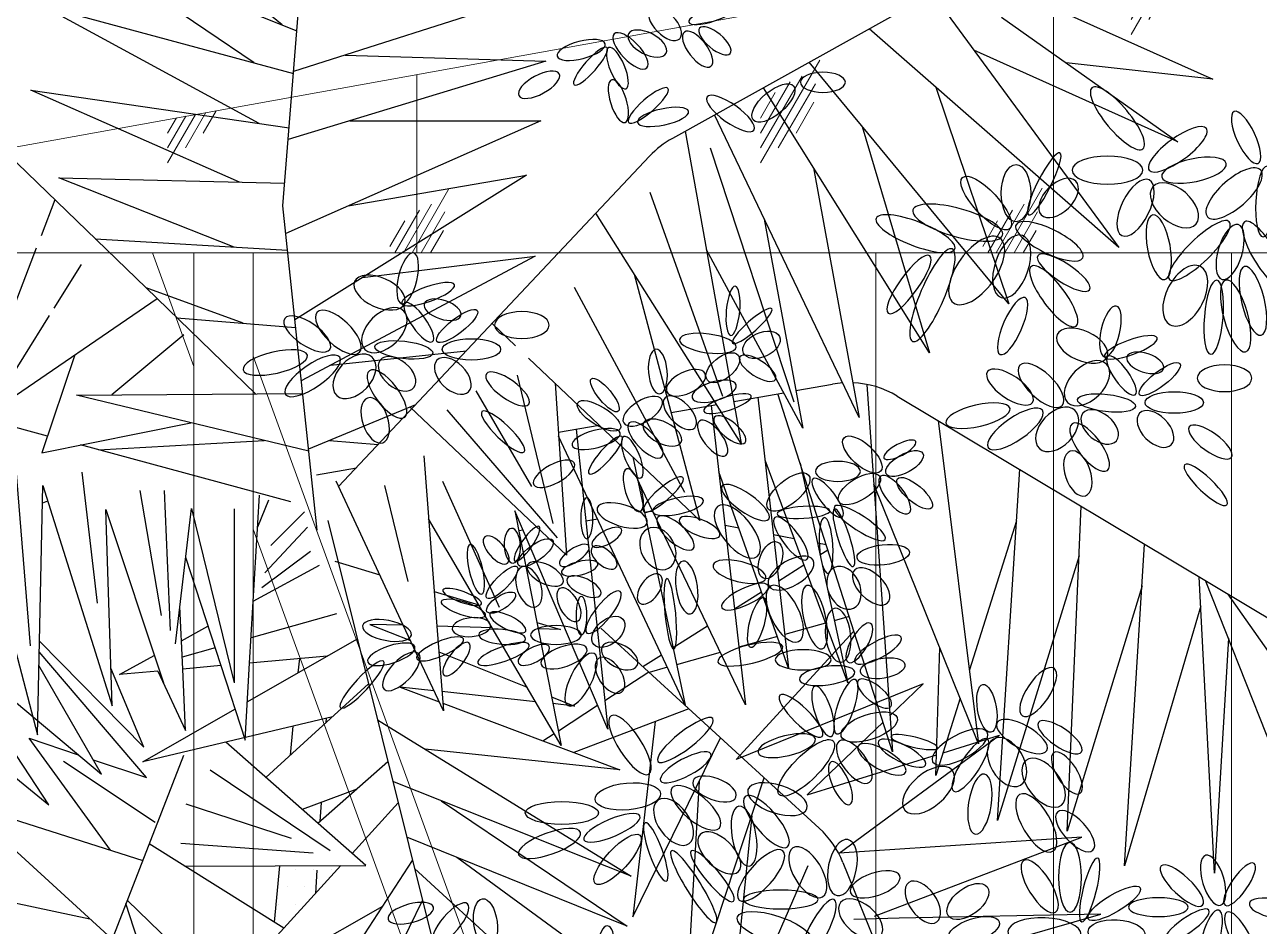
# Model space of a CAD drawing. Header units: millimetres. Extents: x 485872 to 486142, y -52344 to -52207.
# Drawn here: x 485931.875 to 485933.957, y -52335.954 to -52334.432 of the extents above; entities that cross this region are included whole.
import ezdxf

# ---------------------------------------------------------------- set-up
doc = ezdxf.new("R2010")
doc.units = ezdxf.units.MM
doc.header["$LTSCALE"] = 15
doc.linetypes.add('DASHDOTX2', pattern=[50.8, 25.4, -12.7, 0, -12.7])

# ---------------------------------------------------------------- blocks, each defined once
blk = doc.blocks.new('m4')
at = {"color": 116, "extrusion": (0, 0, -1)}
for centre, major_axis, ratio in [((1152923.74, 193986.15), (-2.08, 2.12), 0.508888), ((1152918.9, 193982.32), (-2.3, 2.39), 0.398406), ((1152921.27, 193983.36), (-2.64, 1.35), 0.508888), ((1152928.34, 193982.57), (-1.87, 2.41), 0.432555), ((1152930.77, 193983.75), (-2.15, 1.78), 0.40552), ((1152911.96, 193982.46), (3.38, 0.88), 0.351451), ((1152913.28, 193980.18), (2.31, 2.62), 0.243312), ((1152917.06, 193979.9), (-1.21, 2.9), 0.330424), ((1152906.05, 193977.57), (2.84, 1.54), 0.409174), ((1152945.95, 193977.91), (3.16, 0), 0.447471), ((1152932.96, 193973.52), (-3.29, 2.33), 0.321494), ((1153003.75, 193962.27), (3.74, 3.28), 0.398406), ((1153008.11, 193961.13), (0.28, 4.97), 0.265604), ((1152995.36, 193960.6), (-3.04, 2.62), 0.587711), ((1152998.87, 193954.23), (4.2, 4.07), 0.274382), ((1153007.97, 193953.74), (-2.75, 4.56), 0.30137), ((1152967.56, 193951.44), (3.26, 4.54), 0.490004), ((1153003.19, 193954.04), (1.14, 3.85), 0.423152), ((1152958.05, 193949.47), (2.91, 4.04), 0.265604), ((1152961.34, 193947.97), (2.78, 6.5), 0.240308), ((1152996.89, 193947.9), (2.14, 4.1), 0.571299), ((1153006.39, 193947.17), (-1.17, 4.84), 0.322519), ((1153000.88, 193944.87), (0.42, 5.22), 0.252324), ((1153003.97, 193945.05), (-1.4, 5.05), 0.324416), ((1152892.49, 193945.92), (-2.57, 0.85), 0.488369), ((1152903.63, 193943.76), (-3.84, 0), 0.49154), ((1152868.97, 193938.49), (4.51, 1.03), 0.326457), ((1152874.22, 193936.62), (3.81, 2.62), 0.34686), ((1152880.1, 193936.55), (2.49, 2.69), 0.643683), ((1152886.09, 193936.9), (-2.37, 1.93), 0.617936), ((1152893.92, 193936.61), (-2.22, 2.22), 0.600771), ((1152936.77, 193937.69), (-2.5, 1.59), 0.381666), ((1152884.68, 193934.06), (-2.48, 3.27), 0.39114), ((1153002.4, 193936.29), (-3.84, 0), 0.49154), ((1152901.62, 193934.78), (-2.97, 2.14), 0.360462), ((1152925.85, 193931.43), (-2.08, 2.12), 0.508888), ((1152883.01, 193930.36), (-1.06, 3.14), 0.540694), ((1152967.74, 193931.02), (4.51, 1.03), 0.326457), ((1152900.99, 193928.76), (-2.97, 2.83), 0.253091), ((1152923.37, 193928.64), (-2.64, 1.35), 0.508888), ((1152930.45, 193927.85), (-1.87, 2.41), 0.432555), ((1152932.87, 193929.02), (-2.15, 1.78), 0.40552), ((1152914.06, 193927.74), (3.38, 0.88), 0.351451), ((1152921.01, 193927.6), (-2.3, 2.39), 0.398406), ((1152915.39, 193925.45), (2.31, 2.62), 0.243312), ((1152919.16, 193925.17), (-1.21, 2.9), 0.330424), ((1152908.15, 193922.84), (2.84, 1.54), 0.409174), ((1152948.05, 193923.18), (3.16, 0), 0.447471), ((1152946.63, 193919.47), (-2.05, 2.69), 0.313951), ((1152956.05, 193919.9), (-1.99, 2.6), 0.396509), ((1152935.06, 193918.8), (-3.29, 2.33), 0.321494), ((1152933.92, 193914.72), (-2.79, 3.5), 0.474756), ((1152951.15, 193915.91), (-3.57, 2.32), 0.249551)]:
    blk.add_ellipse(centre, major_axis=major_axis, ratio=ratio, start_param=3.141593, end_param=9.424778, dxfattribs=at)
for centre, major_axis, ratio in [((1152930.42, 193987.43), (3.32, 1.08), 0.270347), ((1152917.2, 193975.27), (-0.93, 3), 0.360462), ((1152921.4, 193974.66), (2.77, 2.4), 0.257473), ((1152923.48, 193973.04), (3.58, 0.78), 0.308968), ((1153005.43, 193970.15), (-1.69, 3.64), 0.329118), ((1152995.83, 193968.48), (4.02, 2.93), 0.322519), ((1152998.11, 193965.54), (4.53, 0.95), 0.34686), ((1152964.9, 193958.17), (-6.3, 1.78), 0.302788), ((1152958.96, 193956.62), (-5.53, 2.15), 0.28625), ((1152887.58, 193950.34), (0.83, 3.57), 0.360462), ((1152883.63, 193948.33), (-3.51, 1.56), 0.540694), ((1152890.45, 193948.1), (3.7, 1.33), 0.264339), ((1152933.31, 193945.77), (0.31, 3.48), 0.270347), ((1152877.83, 193942.75), (-2.98, 2.82), 0.437157), ((1152884.3, 193943.04), (2.73, 2.7), 0.614425), ((1152889.14, 193944.14), (-1.92, 2.71), 0.313033), ((1152936, 193943.63), (2.75, 2.43), 0.205978), ((1152873.47, 193942.51), (-3.17, 2.17), 0.417809), ((1152929.78, 193941.19), (-3.98, 0.54), 0.329118), ((1152922.74, 193937.22), (-0.26, 3.13), 0.42054), ((1152926.7, 193935.65), (2.68, 1.29), 0.508888), ((1152930.66, 193934.45), (3.1, 0.91), 0.409174), ((1152932.53, 193932.71), (3.32, 1.08), 0.270347), ((1152920.62, 193931.64), (2.67, 1.65), 0.480617), ((1152956.76, 193926.22), (2.23, 1.16), 0.329118), ((1152919.3, 193920.54), (-0.93, 3), 0.360462), ((1152923.5, 193919.94), (2.77, 2.4), 0.257473), ((1152912.76, 193916.59), (0, 2.88), 0.294924), ((1152917.73, 193916.98), (-3.5, 1.08), 0.411957), ((1152925.58, 193918.32), (3.58, 0.78), 0.308968), ((1152943.22, 193917.42), (3.7, 0.22), 0.222639)]:
    blk.add_ellipse(centre, major_axis=major_axis, ratio=ratio, dxfattribs=at)
at = {"color": 116}
for centre, major_axis, ratio in [((1152938.99, 193975), (2.84, 2.39), 0.445277), ((1152968.89, 193960.93), (-3.32, 3.59), 0.347589), ((1152894.52, 193943.63), (2.83, 2.19), 0.290128), ((1152937.31, 193940.99), (2.54, 1.16), 0.60828), ((1152896.55, 193940.34), (4.1, 0), 0.368132), ((1152931.88, 193937.76), (2.17, 1.76), 0.540694), ((1152915.3, 193933.92), (-1.89, 2.29), 0.318055), ((1152995.33, 193932.87), (4.1, 0), 0.368132), ((1152914.47, 193931), (-2.97, 1.84), 0.378486), ((1152951.49, 193925.55), (-2.57, 2.36), 0.439314), ((1152957.42, 193924.28), (2.57, 1.44), 0.440565), ((1152941.09, 193920.27), (2.84, 2.39), 0.445277), ((1152951.08, 193920.7), (2.87, 1.79), 0.453485)]:
    blk.add_ellipse(centre, major_axis=major_axis, ratio=ratio, dxfattribs=at)
at = {"color": 60, "extrusion": (0, 0, -1)}
for centre, major_axis, ratio in [((1152987.35, 193972.85), (-3.58, 4.29), 0.30414), ((1152977.06, 193963.62), (2.2, 4.37), 0.193105), ((1152985.95, 193965.55), (-4.98, 0), 0.398406), ((1152979.07, 193961.64), (2.43, 2.38), 0.582286), ((1152986.36, 193942.87), (0.83, 3.57), 0.360462), ((1152982.4, 193940.86), (-3.51, 1.56), 0.540694), ((1152989.23, 193940.63), (3.7, 1.33), 0.264339), ((1152987.91, 193936.67), (-1.92, 2.71), 0.313033), ((1152972.24, 193935.04), (-3.17, 2.17), 0.417809), ((1152976.61, 193935.28), (-2.98, 2.82), 0.437157), ((1152983.07, 193935.58), (2.73, 2.7), 0.614425)]:
    blk.add_ellipse(centre, major_axis=major_axis, ratio=ratio, dxfattribs=at)
at = {"color": 60}
for centre, major_axis, ratio in [((1152973.09, 193962.31), (0, 4.02), 0.517185), ((1152993.29, 193936.16), (2.83, 2.19), 0.290128)]:
    blk.add_ellipse(centre, major_axis=major_axis, ratio=ratio, dxfattribs=at)
at = {"color": 60, "extrusion": (0, 0, -1)}
for centre, major_axis, ratio in [((1152989.89, 193960.26), (1.92, 3.92), 0.454183), ((1152977.78, 193955.55), (-4.69, 2.33), 0.324416), ((1152993.16, 193954.71), (-0.84, 4.55), 0.34686), ((1152972.49, 193952), (1.49, 4.38), 0.510088), ((1152979.79, 193951.13), (-3.65, 2.39), 0.302788), ((1152978.39, 193947.82), (-3.14, 4.19), 0.306393), ((1152972.61, 193943.63), (1.75, 4), 0.302788), ((1152991.26, 193938.45), (-2.57, 0.85), 0.488369), ((1152972.99, 193929.16), (3.81, 2.62), 0.34686), ((1152978.87, 193929.09), (2.49, 2.69), 0.643683), ((1152984.86, 193929.43), (-2.37, 1.93), 0.617936), ((1152992.69, 193929.15), (-2.22, 2.22), 0.600771), ((1152983.45, 193926.59), (-2.48, 3.27), 0.39114), ((1153000.4, 193927.31), (-2.97, 2.14), 0.360462), ((1152981.78, 193922.89), (-1.06, 3.14), 0.540694), ((1152999.76, 193921.29), (-2.97, 2.83), 0.253091)]:
    blk.add_ellipse(centre, major_axis=major_axis, ratio=ratio, start_param=3.141593, end_param=9.424778, dxfattribs=at)
at = {"color": 116}
for centre, major_axis, ratio in [((1152887.04, 193940.27), (-4.07, 0.48), 0.299107), ((1152958.84, 193920.1), (-2.41, 2.05), 0.372892)]:
    blk.add_ellipse(centre, major_axis=major_axis, ratio=ratio, start_param=3.141593, end_param=9.424778, dxfattribs=at)
at = {"color": 60}
blk.add_ellipse((1152985.81, 193932.8), major_axis=(-4.07, 0.48), ratio=0.299107, start_param=3.141593, end_param=9.424778, dxfattribs=at)
at = {"color": 99, "extrusion": (0, 0, -1)}
for centre, major_axis, ratio in [((1152925.23, 193914.51), (-2.48, 2.21), 0.398406), ((1152928.62, 193915.29), (-2.83, 1.16), 0.370761), ((1152941.45, 193913.74), (-2.25, 2.95), 0.318055), ((1152948.9, 193913.84), (-1.32, 4.05), 0.194095), ((1152922.75, 193912.32), (-1.51, 2.75), 0.750963), ((1152946.4, 193912.76), (-0.25, 3.92), 0.240308), ((1152915.19, 193911.07), (-1.67, 1.41), 0.519066), ((1152941.47, 193908.87), (3.1, 1.83), 0.49154), ((1152904.63, 193906.94), (-0.97, 2.8), 0.572499), ((1152906.91, 193908.75), (-2.49, 1.27), 0.473107), ((1152926.81, 193906.85), (-0.52, 3.72), 0.402377), ((1152948.91, 193906.8), (-1.33, 2.87), 0.708495), ((1152952.73, 193907.01), (-2.31, 2.32), 0.540694), ((1152912.35, 193906.98), (-2.37, 1.12), 0.432555), ((1152921.62, 193906.64), (1.39, 2.01), 0.540694), ((1152924.5, 193903.15), (-0.48, 4.95), 0.151774), ((1152910.24, 193904.44), (-1.27, 2.29), 0.504647), ((1152935, 193905.56), (3.25, 1.55), 0.327693), ((1152936.7, 193901.92), (0.92, 3.48), 0.294924), ((1152896.54, 193901.27), (2.69, 0.26), 0.488369), ((1152908.43, 193900.17), (3.58, 0), 0.369254), ((1152892.14, 193898.22), (3.29, 1.4), 0.290128), ((1152894.45, 193896.78), (1.75, 2.29), 0.360462), ((1152885.28, 193897.45), (3.32, 1.08), 0.351451), ((1152886.69, 193895.05), (2.42, 2.52), 0.432555), ((1152901.06, 193897.5), (3.61, 1.3), 0.270347), ((1152905.3, 193897.37), (2.15, 1.16), 0.424831), ((1152909.55, 193897.13), (3.21, 1.12), 0.415918), ((1152911.95, 193893.9), (1.83, 3.67), 0.368132), ((1152917.37, 193897.2), (-2.46, 1.33), 0.574487), ((1152935.74, 193897.47), (4.56, 1.1), 0.276634), ((1152943.17, 193896.68), (3.93, 0), 0.360462), ((1152881.16, 193893.21), (3.02, 3.27), 0.212037), ((1152916.02, 193894.5), (-1.62, 2.38), 0.557078), ((1152946.53, 193894.45), (3.89, 0.53), 0.330424), ((1152953.2, 193891.93), (-2.3, 1.84), 0.400514), ((1152965.21, 193884.42), (3.84, 2.08), 0.389299), ((1152973.94, 193885.89), (-3.5, 1.97), 0.399643), ((1152979.28, 193885.79), (-3.03, 2.07), 0.360462), ((1152940.86, 193884.6), (4.03, 0.97), 0.341491), ((1152950.36, 193882.34), (-2.15, 2.89), 0.45877), ((1152957.05, 193883.54), (-3.31, 1.68), 0.318055), ((1152958.77, 193885.1), (-3.28, 0.81), 0.209301), ((1152966.69, 193881.86), (2.36, 3.67), 0.302788), ((1152971.82, 193882.29), (-1.89, 3.24), 0.628714), ((1152954.23, 193882.68), (-3.34, 1.86), 0.370761), ((1152980.25, 193880.76), (-1.84, 2.86), 0.415918), ((1152948.43, 193879.33), (-1.32, 2.99), 0.360462), ((1152960.78, 193878.34), (3.33, 2.82), 0.540694), ((1152976.98, 193879.38), (-2.49, 3.15), 0.564202), ((1152930.71, 193878.51), (-3.02, 1.15), 0.467627), ((1152968.02, 193876.38), (0.65, 4.23), 0.375175), ((1152928.09, 193875.86), (-3.31, 2.84), 0.410927), ((1152939.56, 193877.08), (-4.15, 1.34), 0.454183), ((1152924.96, 193873.88), (-2.2, 3.04), 0.578417), ((1152938.01, 193873.93), (-2.98, 3.54), 0.34686), ((1152975.94, 193873.74), (-2.34, 3.99), 0.428474), ((1152916.29, 193873.05), (3.94, 1.68), 0.286899), ((1152934.87, 193871.88), (-0.74, 4.21), 0.397244), ((1152981.4, 193872.58), (-2.49, 2.69), 0.437704), ((1152922.46, 193869.66), (-1.48, 4.11), 0.216278), ((1152907.53, 193870.84), (4.35, 1.57), 0.326457), ((1152931.39, 193869.52), (-2.69, 2.61), 0.528119), ((1152927.79, 193864.77), (-3.14, 5.04), 0.17493), ((1152930.41, 193866.26), (-2.97, 3.54), 0.224439), ((1152937.26, 193866.35), (3.07, 3.46), 0.367264), ((1152943.82, 193866.79), (-2.09, 3.43), 0.493677), ((1152940.03, 193862.97), (5.24, 0), 0.252324), ((1152945.25, 193858.55), (2.3, 4.41), 0.265604), ((1152951.26, 193860.22), (-2.83, 2.33), 0.566441), ((1152993.1, 193861.89), (4.19, 0), 0.315405), ((1153009.48, 193861.67), (-3.59, 0.76), 0.360462), ((1152888.01, 193861.03), (3.19, 0.85), 0.394792), ((1152893.63, 193859.63), (2.36, 2.74), 0.360462), ((1152997.12, 193859.33), (3.08, 2.14), 0.276634), ((1153000.55, 193857.78), (1.04, 3.7), 0.319501), ((1153004.6, 193857.65), (-1.87, 3.55), 0.329118), ((1152977.1, 193858.23), (-5.15, 0.22), 0.421558)]:
    blk.add_ellipse(centre, major_axis=major_axis, ratio=ratio, start_param=3.141593, end_param=9.424778, dxfattribs=at)
for centre, major_axis, ratio in [((1152902.29, 193912.73), (-0.11, 2.44), 0.463452), ((1152904.35, 193912.99), (1.71, 2.43), 0.254444), ((1152915.57, 193913.91), (2.05, 1.16), 0.400514), ((1152900.02, 193912.13), (-1.61, 1.84), 0.463452), ((1152897.16, 193909.4), (-0.81, 3.49), 0.263753), ((1152911, 193911.37), (2.03, 1.35), 0.38621), ((1152911.76, 193909.56), (2.54, 0.63), 0.360463), ((1152934.23, 193909.08), (-3.7, 0.94), 0.370761), ((1152895.25, 193905.52), (-2.71, 0.98), 0.262154), ((1152915.11, 193903.38), (2.34, 2.93), 0.301783), ((1152940.59, 193903.16), (-1.93, 3.91), 0.45959), ((1152944.77, 193902.68), (-1.06, 4.46), 0.334715), ((1152912, 193902.88), (0, 2.71), 0.279068), ((1152901.66, 193901.95), (-2.51, 1.23), 0.337934), ((1152948.09, 193900.13), (-0.44, 3.79), 0.463452), ((1152884.67, 193900.81), (-3.43, 0.65), 0.40552), ((1152951.07, 193899.07), (1.59, 2.73), 0.372892), ((1152900.86, 193899.92), (-3.3, 0.3), 0.313033), ((1152953.69, 193898.1), (3.26, 1.76), 0.318055), ((1152976.21, 193892.15), (2.23, 3.34), 0.399643), ((1152945.97, 193889.44), (-1.14, 3.53), 0.318055), ((1152949.18, 193890.08), (1.29, 3.83), 0.292267), ((1152942.87, 193888.8), (-2.97, 2.89), 0.284576), ((1152918.83, 193884.71), (-2.66, 4.1), 0.328278), ((1152926.61, 193885.4), (3.85, 3.01), 0.251036), ((1152926.67, 193881.56), (3.53, 1.91), 0.305609), ((1152948.7, 193867.45), (0.77, 3.94), 0.493677), ((1152980.68, 193866.08), (0, 4.89), 0.328278), ((1152976.42, 193864.83), (-2.24, 3.64), 0.375175), ((1152983.45, 193864.31), (1.12, 4.49), 0.204035), ((1152996.4, 193864.92), (-2.92, 2.76), 0.329118), ((1153000.8, 193865.67), (-1.05, 3.51), 0.411957), ((1153004.52, 193865.1), (2.04, 2.94), 0.316504), ((1152953.29, 193865.1), (3.47, 1.18), 0.437704), ((1152959.99, 193862.59), (-1.97, 2.77), 0.554558), ((1152915.5, 193856.47), (0.16, 2.79), 0.40552)]:
    blk.add_ellipse(centre, major_axis=major_axis, ratio=ratio, dxfattribs=at)
at = {"color": 99}
for centre, major_axis, ratio in [((1152905.56, 193911.75), (2.41, 1.74), 0.381666), ((1152938.59, 193910.69), (0.97, 2.55), 0.562321), ((1152954.43, 193911.44), (3.69, 0.4), 0.381666), ((1152900.85, 193907.56), (2.13, 2.19), 0.308968), ((1152900.71, 193904.72), (1.98, 1.27), 0.400514), ((1152895.4, 193903.9), (-3.07, 1), 0.292267), ((1152915.79, 193900.61), (2.02, 1.8), 0.627902), ((1152954.34, 193895.49), (3.12, 0.52), 0.447471), ((1152969, 193889.85), (-0.56, 3.36), 0.38819), ((1152952.46, 193887.23), (3.93, 1.32), 0.426863), ((1152943.61, 193881.48), (3.78, 3.78), 0.331037), ((1152966.33, 193862.69), (2.72, 2.05), 0.554558), ((1152986.89, 193862.42), (3.67, 2.19), 0.286899), ((1152898.52, 193859.65), (-0.43, 3.43), 0.475155), ((1152939.16, 193858.8), (-5.22, 1.72), 0.343298), ((1152967.17, 193858.67), (3.57, 1.17), 0.427525)]:
    blk.add_ellipse(centre, major_axis=major_axis, ratio=ratio, dxfattribs=at)
for centre, major_axis, ratio in [((1152918.53, 193877.46), (4.61, 0.42), 0.408071), ((1152909.26, 193875.14), (5.15, 0), 0.311586), ((1152917.08, 193868.6), (3.14, 3.4), 0.326457), ((1152987.22, 193858.22), (-4.01, 0.23), 0.470168)]:
    blk.add_ellipse(centre, major_axis=major_axis, ratio=ratio, start_param=3.141593, end_param=9.424778, dxfattribs=at)
blk = doc.blocks.new('e48')
at = {"color": 97}
for p, q in [((26.3447, 10.0264), (26.3964, 10.6733)), ((26.0987, 10.3415), (26.3615, 10.2365)), ((26.6607, 10.2844), (26.3576, 10.1875)), ((26.3164, 10.1251), (26.0565, 10.2665)), ((26.0565, 10.2665), (26.3574, 10.1852)), ((26.66, 10.2001), (26.351, 10.1059)), ((26.4194, 10.2073), (26.66, 10.2001)), ((26.0424, 10.1651), (26.3522, 10.1199)), ((26.6542, 10.1282), (26.3482, 9.9932)), ((26.4252, 10.1285), (26.6542, 10.1282)), ((27.0356, 9.7723), (26.8624, 10.1355)), ((26.8273, 10.1159), (26.8945, 9.7413)), ((26.8571, 10.0961), (26.9574, 9.7911)), ((26.7845, 10.086), (26.4116, 9.6894)), ((26.0762, 10.06), (26.3469, 10.0534)), ((26.637, 10.0633), (26.3592, 9.8897)), ((26.7848, 10.0426), (26.8718, 9.7978)), ((26.8945, 9.7413), (26.72, 10.0174)), ((26.922, 10.0104), (26.9683, 9.7596)), ((26.9683, 9.7596), (26.8528, 9.9737)), ((26.7661, 9.9445), (26.8449, 9.6489)), ((26.8449, 9.6489), (26.6394, 9.8436)), ((26.8855, 9.7916), (26.9453, 9.8021)), ((27.0758, 9.3712), (26.9382, 9.8009)), ((26.9599, 9.8047), (27.0039, 9.8124)), ((27.0449, 9.8121), (27.0758, 9.3712)), ((26.8104, 9.7784), (26.865, 9.788)), ((26.8585, 9.7869), (26.8995, 9.4275)), ((26.9144, 9.7967), (26.9512, 9.4716)), ((27.1304, 9.7688), (27.179, 9.381)), ((27.0221, 9.4539), (26.9229, 9.721)), ((26.9649, 9.7176), (27.0221, 9.4539)), ((26.8995, 9.4275), (26.7703, 9.697)), ((26.9512, 9.4716), (26.8676, 9.7073)), ((27.2018, 9.2888), (27.2284, 9.7102)), ((25.971, 9.696), (26.0505, 9.3918)), ((27.179, 9.381), (27.0533, 9.6925)), ((26.3989, 9.6488), (26.6543, 8.6219)), ((26.8917, 9.6395), (26.875, 9.6427)), ((27.2245, 9.6486), (27.1679, 9.4697)), ((27.2995, 9.6065), (27.2018, 9.2888)), ((25.8655, 9.5628), (26.1274, 9.3446)), ((26.726, 9.5197), (26.988, 9.2795)), ((26.0641, 9.3075), (25.9352, 9.5046)), ((25.8775, 9.461), (26.0641, 9.3075)), ((27.1124, 9.4527), (26.8882, 9.3621)), ((26.4584, 9.4095), (26.7626, 9.2219)), ((26.7913, 9.4077), (26.7646, 9.1731)), ((27.0644, 9.4067), (26.9734, 9.3195)), ((26.1382, 9.2533), (26.0404, 9.3877)), ((26.7646, 9.1731), (26.8696, 9.3881)), ((27.0118, 9.2498), (27.2039, 9.3911)), ((26.7487, 9.3496), (26.5156, 9.3743)), ((26.2256, 9.3669), (25.9827, 8.7414)), ((26.7626, 9.2219), (26.4768, 9.3355)), ((26.8274, 9.0535), (26.922, 9.34)), ((26.5347, 9.3125), (26.7578, 9.162)), ((26.14, 9.1466), (25.9618, 9.3096)), ((25.9618, 9.3096), (26.1767, 9.241)), ((26.2284, 9.3087), (26.3546, 9.2677)), ((26.9069, 9.2943), (26.8784, 9.0133)), ((26.7578, 9.162), (26.4933, 9.269)), ((27.3026, 9.2687), (27.0118, 9.2498)), ((27.054, 9.174), (27.3026, 9.2687)), ((26.346, 9.1597), (26.1844, 9.2609)), ((26.2226, 9.2618), (26.381, 9.2501)), ((26.3337, 8.985), (26.5003, 9.2409)), ((26.5534, 9.2447), (26.7755, 9.0823)), ((26.227, 9.2342), (26.4441, 9.2349)), ((26.2685, 9.0746), (26.4144, 9.2348)), ((26.5027, 9.2314), (26.7624, 8.9929)), ((25.9297, 9.2097), (26.1135, 9.1709)), ((26.3365, 9.0205), (26.1582, 9.1934)), ((26.2586, 8.876), (26.1566, 9.1892)), ((26.4643, 9.1855), (26.2685, 9.0746)), ((26.4051, 8.9733), (26.5123, 9.1928)), ((27.0839, 9.1717), (27.0295, 9.17)), ((27.3254, 9.1764), (27.0839, 9.1717))]:
    blk.add_line(p, q, dxfattribs=at)
at = {"color": 100}
for p, q in [((26.344, 10.2435), (26.1063, 10.4373)), ((27.1444, 10.2925), (26.8118, 10.1073)), ((27.1236, 10.281), (27.3472, 9.9764)), ((27.2794, 10.2591), (27.4598, 10.1783)), ((27.2066, 10.2528), (27.4177, 10.1033)), ((27.3472, 9.9764), (27.0477, 10.2387)), ((27.4177, 10.1033), (27.1733, 10.2133)), ((27.2152, 9.9086), (26.9758, 10.1986)), ((27.4598, 10.1783), (27.2841, 10.1979)), ((26.2927, 10.0547), (26.0424, 10.1651)), ((27.1201, 9.8499), (26.921, 10.1681)), ((27.1276, 10.1687), (27.2152, 9.9086)), ((26.9812, 10.072), (27.0356, 9.7723)), ((27.0815, 9.7981), (27.5399, 9.5238)), ((27.2851, 9.2761), (27.3021, 9.6661)), ((27.3541, 9.2344), (27.3781, 9.6206)), ((27.4619, 9.2258), (27.4436, 9.5814)), ((27.375, 9.5703), (27.2851, 9.2761)), ((27.5987, 9.2028), (27.4512, 9.5769)), ((27.6878, 9.262), (27.478, 9.5609)), ((27.4454, 9.5466), (27.3541, 9.2344)), ((27.4785, 9.5078), (27.4619, 9.2258)), ((27.0164, 9.2385), (27.1325, 8.9508))]:
    blk.add_line(p, q, dxfattribs=at)
at = {"color": 99}
for p, q in [((26.3102, 10.198), (26.0987, 10.3415)), ((25.9415, 10.1595), (26.1807, 9.9278)), ((26.2865, 9.9768), (26.0762, 10.06)), ((26.423, 10.0262), (26.637, 10.0633)), ((26.0714, 10.0336), (26.0548, 9.9905)), ((26.3859, 9.6374), (26.3447, 10.0264)), ((26.1199, 9.9867), (26.3503, 9.9731)), ((26.049, 9.9755), (25.9762, 9.7868)), ((26.6473, 9.9661), (26.3669, 9.8165)), ((26.4403, 9.9404), (26.6473, 9.9661)), ((26.1028, 9.956), (26.0701, 9.9037)), ((26.1807, 9.9278), (26.3118, 9.8008)), ((26.2973, 9.8856), (26.1807, 9.9278)), ((26.6939, 9.9289), (26.8263, 9.6827)), ((25.9614, 9.7557), (26.1939, 9.915)), ((26.0644, 9.8946), (26.0026, 9.7956)), ((26.2177, 9.8919), (26.3601, 9.8805)), ((26.6237, 9.8585), (26.5956, 9.8851)), ((26.2262, 9.8715), (26.1397, 9.7994)), ((26.0953, 9.8475), (26.0558, 9.7301)), ((26.4017, 9.835), (26.5648, 9.8523)), ((26.6257, 9.8232), (26.6685, 9.6453)), ((26.0975, 9.7991), (26.3685, 9.8013)), ((26.5762, 9.8045), (26.6431, 9.6894)), ((26.6712, 9.8135), (26.6849, 9.6074)), ((26.3759, 9.732), (26.0975, 9.7991)), ((26.5038, 9.7874), (26.3756, 9.7344)), ((26.0625, 9.7501), (25.9842, 9.7713)), ((26.6849, 9.6074), (26.4976, 9.7849)), ((26.5414, 9.7817), (26.6738, 9.6279)), ((26.0558, 9.7301), (26.2346, 9.766)), ((26.6751, 9.7547), (26.7242, 9.7633)), ((26.6963, 9.7584), (26.7344, 9.3985)), ((26.1236, 9.7336), (26.3222, 9.7449)), ((26.4005, 9.7447), (26.4592, 9.74)), ((26.8271, 9.4273), (26.6754, 9.7501)), ((26.3545, 9.671), (26.1021, 9.7394)), ((26.5137, 9.7263), (26.5294, 9.522)), ((26.0235, 9.725), (26.0417, 9.4985)), ((26.3851, 9.7037), (26.433, 9.7121)), ((26.7644, 9.7251), (26.8271, 9.4273)), ((26.1038, 9.7067), (26.1221, 9.5496)), ((26.0505, 9.3918), (26.0568, 9.6907)), ((26.0568, 9.6907), (26.1401, 9.4266)), ((26.1733, 9.6848), (26.1988, 9.535)), ((26.2025, 9.6848), (26.2098, 9.5167)), ((26.4892, 9.5231), (26.4086, 9.6958)), ((26.4665, 9.6908), (26.4946, 9.5757)), ((26.536, 9.6961), (26.6043, 9.5449)), ((26.0627, 9.672), (26.0564, 9.6695)), ((26.3049, 9.4778), (26.3169, 9.6791)), ((26.3146, 9.6413), (26.3278, 9.6735)), ((26.1401, 9.4266), (26.1324, 9.6621)), ((26.1324, 9.6621), (26.2015, 9.454)), ((26.2161, 9.5007), (26.2351, 9.6633)), ((26.2351, 9.6633), (26.2865, 9.4539)), ((26.2865, 9.6629), (26.2865, 9.4539)), ((26.3706, 9.6592), (26.3304, 9.619)), ((26.7344, 9.3985), (26.6228, 9.6606)), ((26.6228, 9.6606), (26.6509, 9.5187)), ((26.7854, 9.6597), (26.7784, 9.6586)), ((26.7885, 9.6591), (26.7854, 9.6597)), ((26.3742, 9.641), (26.3231, 9.5862)), ((26.5959, 9.5202), (26.5195, 9.6508)), ((26.7223, 9.6503), (26.708, 9.6482)), ((26.6328, 9.6371), (26.6276, 9.6363)), ((26.9579, 9.6269), (26.9331, 9.6316)), ((26.3779, 9.6117), (26.3194, 9.5679)), ((26.9962, 9.6197), (26.9857, 9.6217)), ((26.9887, 9.6076), (26.9982, 9.6136)), ((26.2282, 9.6047), (26.2703, 9.4747)), ((26.3093, 9.5519), (26.3886, 9.5954)), ((26.407, 9.5999), (26.461, 9.5836)), ((26.9393, 9.5764), (26.9695, 9.5955)), ((26.5262, 9.5638), (26.5799, 9.5476)), ((26.8863, 9.5429), (26.9187, 9.5633)), ((26.2247, 9.4706), (26.2214, 9.5458)), ((26.409, 9.5369), (26.3067, 9.5081)), ((27.0238, 9.5336), (27.0059, 9.5286)), ((26.2232, 9.5046), (26.255, 9.5221)), ((26.4492, 9.5242), (26.4978, 9.5048)), ((26.4892, 9.5231), (26.4492, 9.5242)), ((26.5373, 9.4203), (26.4892, 9.5231)), ((26.5959, 9.5202), (26.5294, 9.522)), ((26.5294, 9.522), (26.5373, 9.4203)), ((26.6786, 9.3789), (26.5959, 9.5202)), ((26.6493, 9.5266), (26.6778, 9.518)), ((26.8126, 9.4963), (26.854, 9.5224)), ((26.9955, 9.5257), (26.9466, 9.512)), ((26.0529, 9.5041), (26.1782, 9.3767)), ((26.3021, 9.4312), (26.4341, 9.5069)), ((26.6778, 9.518), (26.6509, 9.5187)), ((26.6509, 9.5187), (26.6786, 9.3789)), ((26.8882, 9.3621), (27.0295, 9.5159)), ((26.9377, 9.5095), (26.8916, 9.4967)), ((26.1813, 9.3403), (26.0526, 9.4913)), ((26.2635, 9.496), (26.2241, 9.4849)), ((26.5318, 9.4912), (26.6376, 9.449)), ((26.8693, 9.4904), (26.8169, 9.4758)), ((27.1278, 9.3429), (27.1324, 9.4966)), ((26.1274, 9.3446), (26.0523, 9.475)), ((26.1489, 9.4639), (26.1906, 9.4867)), ((26.2703, 9.4747), (26.2247, 9.4706)), ((26.2703, 9.4747), (26.2994, 9.3851)), ((26.2994, 9.3851), (26.3049, 9.4778)), ((26.3979, 9.4861), (26.3049, 9.4778)), ((26.3646, 9.4832), (26.3629, 9.4661)), ((26.7765, 9.4735), (26.7988, 9.4876)), ((26.1782, 9.3767), (26.1386, 9.4718)), ((26.195, 9.468), (26.1489, 9.4639)), ((26.195, 9.468), (26.228, 9.3968)), ((26.228, 9.3968), (26.2247, 9.4706)), ((26.7308, 9.4328), (26.7834, 9.4671)), ((26.8058, 9.4727), (26.784, 9.4666)), ((26.3244, 9.3405), (26.4476, 9.453)), ((26.5259, 9.4446), (26.4854, 9.449)), ((26.4854, 9.449), (26.5321, 9.4314)), ((27.1124, 9.4527), (27.0727, 9.4146)), ((26.6479, 9.4313), (26.5355, 9.4436)), ((26.667, 9.4372), (26.6945, 9.4262)), ((27.157, 9.4355), (27.1278, 9.3429)), ((26.1767, 9.3592), (26.2872, 9.4226)), ((26.5365, 9.4297), (26.7487, 9.3496)), ((26.6945, 9.4262), (26.6686, 9.4291)), ((26.6751, 9.3965), (26.7222, 9.4272)), ((26.8315, 9.423), (26.6936, 9.3704)), ((26.4041, 9.4133), (26.1767, 9.3592)), ((26.3568, 9.4021), (26.3535, 9.3671)), ((26.3969, 9.4116), (26.3965, 9.4064)), ((26.0404, 9.3877), (26.0995, 9.3678)), ((26.6566, 9.3844), (26.6702, 9.3933)), ((27.1364, 9.3701), (27.2039, 9.3911)), ((26.4441, 9.2349), (26.2764, 9.3829)), ((26.1915, 9.2866), (26.0819, 9.3597)), ((26.1175, 9.3618), (26.1813, 9.3403)), ((26.3868, 9.2855), (26.4708, 9.3596)), ((26.9734, 9.3195), (27.1285, 9.3677)), ((26.2578, 9.3498), (26.4015, 9.253)), ((26.4334, 9.3266), (26.368, 9.302)), ((26.8439, 9.3355), (26.8274, 9.0535)), ((26.3906, 9.3105), (26.3892, 9.2877)), ((26.4277, 9.2494), (26.4831, 9.3102)), ((26.3605, 9.2304), (26.3605, 9.2304)), ((26.3817, 9.2304), (26.3817, 9.2304)), ((26.4029, 9.2304), (26.4029, 9.2304)), ((26.3711, 9.2092), (26.3711, 9.2092)), ((26.3393, 9.188), (26.3393, 9.188)), ((26.3605, 9.188), (26.3605, 9.188)), ((27.128, 9.1199), (27.3254, 9.1764))]:
    blk.add_line(p, q, dxfattribs=at)
at = {"color": 62}
for p, q in [((27.0394, 10.1215), (27.1201, 9.8499)), ((26.8784, 9.0133), (26.9745, 9.2347))]:
    blk.add_line(p, q, dxfattribs=at)
at = {"color": 47}
for p, q in [((26.3408, 9.2346), (26.3344, 9.167)), ((26.3856, 9.2292), (26.3839, 9.2013)), ((26.3499, 9.2092), (26.3499, 9.2092))]:
    blk.add_line(p, q, dxfattribs=at)
at = {"color": 99}
blk.add_arc((26.8668, 10.0086), 0.113, 119.1174, 136.7676, dxfattribs=at)
at = {"color": 97}
for centre, start, end in [((27.0235, 9.7011), 93.9119, 99.9612), ((27.0235, 9.7011), 59.1123, 87.6956), ((26.9116, 9.1962), 21.99, 47.4705)]:
    blk.add_arc(centre, 0.113, start, end, dxfattribs=at)

msp = doc.modelspace()

# ---------------------------------------------------------------- hatches: boundary and pattern name
at = {"linetype": 'Continuous', "lineweight": 13}
h = msp.add_hatch(dxfattribs=at)
h.set_pattern_fill('GLASS', color=4, scale=0.5, pattern_type=2)
h.set_pattern_definition([(60, (485541.3748, -52290.91164), (-0.374989, 0.2165), [0.14, -0.36]), (60, (485541.4348, -52290.88664), (-0.374989, 0.2165), [0.06, -0.44]), (60, (485541.3748, -52290.88664), (-0.374989, 0.2165), [0.1, -0.4]), (60, (485541.4048, -52290.91164), (-0.374989, 0.2165), [0.125, -0.375]), (60, (485541.3748, -52290.93664), (-0.374989, 0.2165), [0.2, -0.3]), (60, (485541.3748, -52290.86164), (-0.374989, 0.2165), [0.05, -0.45])])
h.paths.add_polyline_path([(485947.1102, -52334.3766), (485933.3102, -52334.3766), (485930.8702, -52334.8175), (485947.1102, -52334.8175)])
h = msp.add_hatch(dxfattribs=at)
h.set_pattern_fill('ANSI31', color=4, scale=0.8, angle=45)
h.set_pattern_definition([(90, (485541.3748, -52290.9366), (-2.54, 2e-16), [])])
h.paths.add_polyline_path([(485947.1102, -52334.3766), (485933.3102, -52334.3766), (485930.8702, -52334.8175), (485947.1102, -52334.8175)])

# ---------------------------------------------------------------- linework, layer by layer
at = {"color": 6, "linetype": 'DASHDOTX2', "lineweight": 13}
msp.add_line((485933.6102, -52330.8766), (485933.6102, -52342.3766), dxfattribs=at)
at = {"linetype": 'Continuous', "lineweight": 13}
for p, q in [((485932.0904, -52334.8175), (485932.1602, -52335.0094)), ((485933.9102, -52336.7766), (485933.9102, -52334.8175)), ((485932.2602, -52334.9918), (485932.9099, -52336.7766)), ((485932.2602, -52335.2842), (485932.8034, -52336.7766))]:
    msp.add_line(p, q, dxfattribs=at)
at = {"color": 153, "linetype": 'Continuous', "lineweight": 13}
msp.add_lwpolyline([(485947.1102, -52334.3766), (485933.3102, -52334.3766), (485930.8702, -52334.8175), (485947.1102, -52334.8175)], close=True, dxfattribs=at)
at = {"linetype": 'Continuous', "lineweight": 13}
for points in [[(485932.1602, -52334.8175), (485932.1602, -52339.2766)], [(485932.2602, -52334.8175), (485932.2602, -52339.2766)], [(485933.3102, -52334.8175), (485933.3102, -52336.7766)]]:
    msp.add_lwpolyline(points, dxfattribs=at)

# ---------------------------------------------------------------- block references
at = {"xscale": 0.012, "yscale": 0.012, "zscale": 0.012}
msp.add_blockref('m4', (472097.8698, -54662.2646), dxfattribs=at)
at = {"lineweight": 5, "xscale": 1.40674330946058, "yscale": 1.40674330946058, "zscale": 1.40674330946058}
msp.add_blockref('e48', (485895.2499, -52348.8427), dxfattribs=at)

doc.saveas('drawing.dxf')
